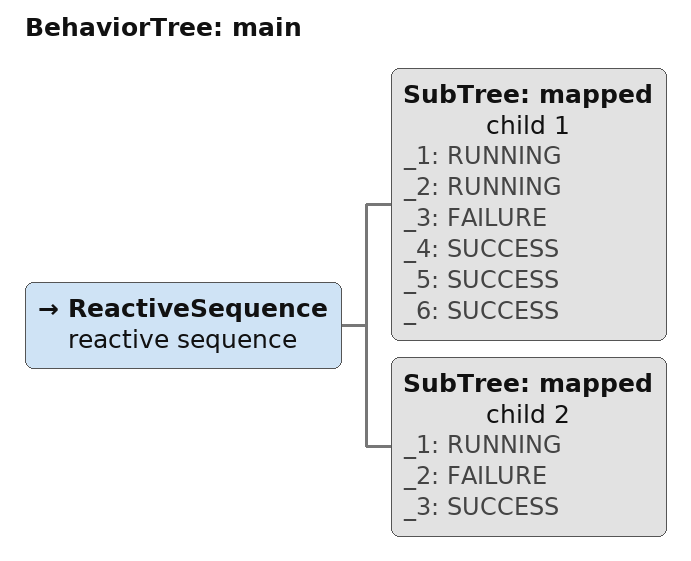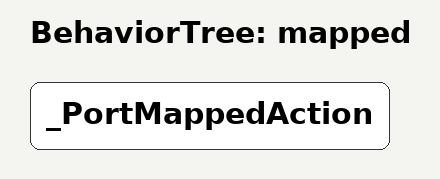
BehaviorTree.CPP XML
<?xml version="1.0" encoding="UTF-8"?>
<root BTCPP_format="4" main_tree_to_execute="main">
  <BehaviorTree ID="main">
    <ReactiveSequence name="reactive sequence">
      <SubTree ID="mapped" name="child 1" _1="RUNNING" _2="RUNNING" _3="FAILURE" _4="SUCCESS" _5="SUCCESS" _6="SUCCESS" />
      <SubTree ID="mapped" name="child 2"  _1="RUNNING" _2="FAILURE" _3="SUCCESS" />
    </ReactiveSequence>
  </BehaviorTree>

  <BehaviorTree ID="mapped">
    <_PortMappedAction />
  </BehaviorTree>
</root>
